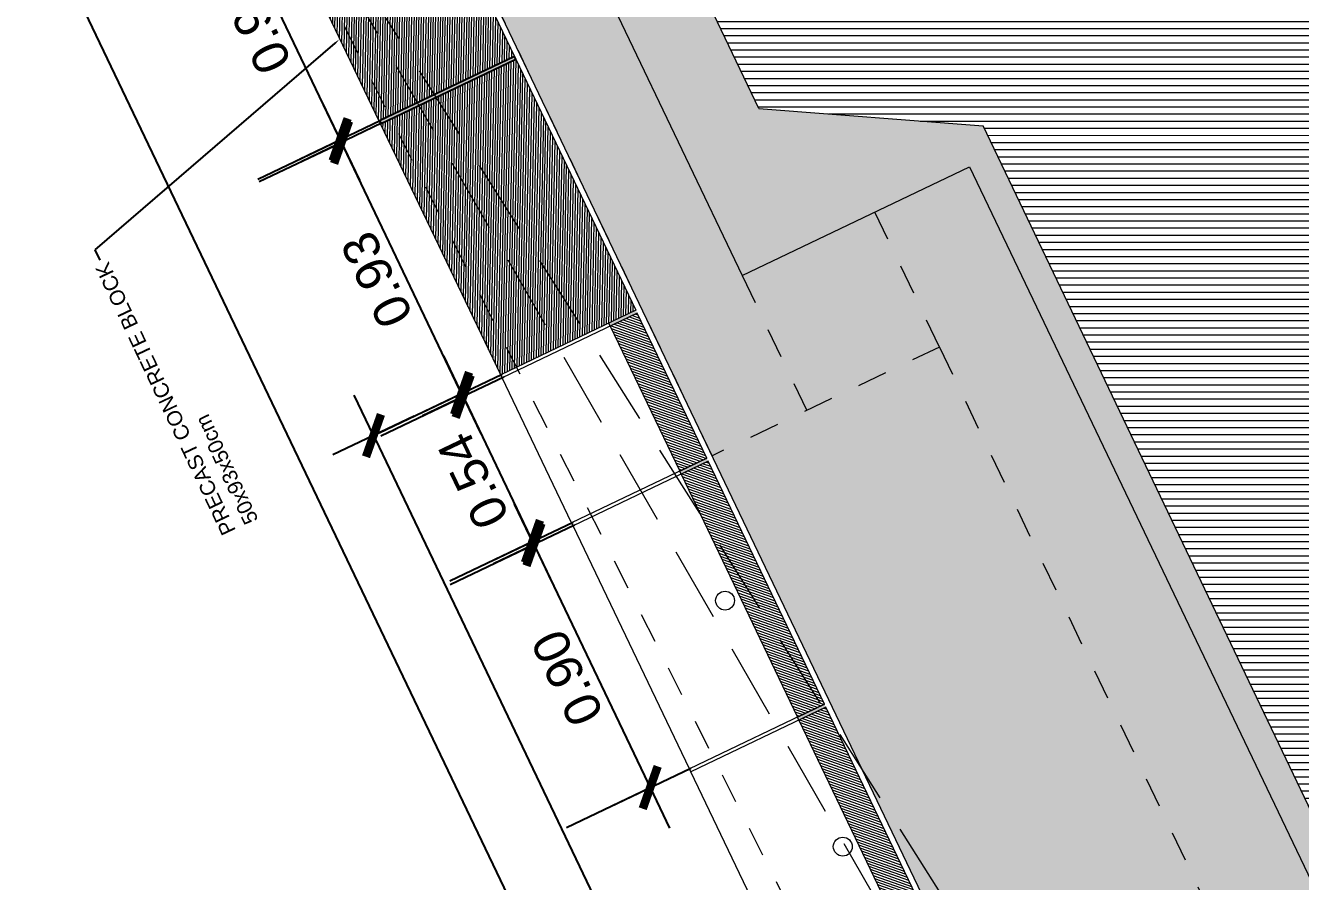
# Model space of a CAD drawing. Header units: metres. Extents: x 678805 to 1359287, y 2747329 to 5497370.
# Drawn here: x 679419.195 to 679423.453, y 2747428.127 to 2747430.988 of the extents above; entities that cross this region are included whole.
import ezdxf
from ezdxf import colors
from ezdxf.entities.mleader import LeaderData, LeaderLine
from ezdxf.math import Vec2, Vec3

# ---------------------------------------------------------------- set-up
doc = ezdxf.new("R2010")
doc.units = ezdxf.units.M
doc.linetypes.add('XREF_MON_WATERFEATURE$0$HIDDEN', pattern=[0.375, 0.25, -0.125])
doc.linetypes.add('XREF_MON_WATERFEATURE$0$TRAZOS2', pattern=[9.524999999999999, 6.35, -3.175])
doc.layers.add('02-L-Waterfeatures 01', color=7, linetype='Continuous', true_color=0x4da6ff)
doc.layers.add('XREF_MON_WATERFEATURE$0$01-TX-Dimensions_1-50', color=7, linetype='Continuous', true_color=0x3f5f7f)
doc.layers.add('XREF_MON_WATERFEATURE$0$-aux', color=50, linetype='Continuous', plot=False)
doc.layers.add('XREF_MON_WATERFEATURE$0$01-TX', color=7, linetype='Continuous')
doc.layers.add('XREF_MON_WATERFEATURE$0$COTAUX', color=7, linetype='Continuous')
for name, color, linetype, lineweight, true_color in [('XREF_MON_WATERFEATURE$0$02-L-projecció', 7, 'Continuous', 5, 0x636363), ('XREF_MON_WATERFEATURE$0$02-L-projecció 2', 7, 'Continuous', 5, 0x636363), ('XREF_MON_WATERFEATURE$0$3-TR D formigó', 7, 'Continuous', 5, 0x666666), ('XREF_MON_WATERFEATURE$0$3-TR tot_u', 7, 'Continuous', 5, 0x787878)]:
    doc.layers.add(name, color=color, linetype=linetype, lineweight=lineweight, true_color=true_color)
doc.layers.add('XREF_MON_WATERFEATURE$0$02-L-seccionat', color=6, linetype='Continuous', lineweight=5)
doc.layers.add('XREF_MON_WATERFEATURE$0$3-TR terra compactada', color=45, linetype='Continuous', lineweight=0)
doc.styles.add('XREF_MON_WATERFEATURE$0$Standard', font='arial.ttf')
doc.dimstyles.new('XREF_MON_WATERFEATURE$0$E50', dxfattribs={"dimscale": 0.03, "dimtxt": 4, "dimasz": 0.5, "dimexe": 0.1, "dimexo": 15, "dimgap": 1, "dimtad": 1, "dimzin": 0, "dimdsep": 46, "dimtxsty": 'XREF_MON_WATERFEATURE$0$Standard', "dimblk1": 'XREF_MON_WATERFEATURE$0$LINCOT200', "dimblk2": 'XREF_MON_WATERFEATURE$0$LINCOT200', "dimsah": 1, "dimcen": 0.1, "dimdle": 0.1, "dimclrt": 256, "dimadec": 0, "dimazin": 0, "dimtfac": 0.01538461538461539, "dimtofl": 0, "dimtmove": 0, "dimatfit": 3, "dimldrblk": 'XREF_MON_WATERFEATURE$0$LINCOT200', "dimfxl": 1, "dimtolj": 1, "dimtzin": 0, "dimarcsym": 0})

# ---------------------------------------------------------------- blocks, each defined once
blk = doc.blocks.new('XREF_MON_WATERFEATURE$0$Long section P1')
at = {"layer": 'XREF_MON_WATERFEATURE$0$3-TR D formigó'}
h = blk.add_hatch(dxfattribs=at)
h.set_pattern_fill('_USER', color=256, scale=0.007999999999999997, angle=45.00369072608052, pattern_type=0)
h.set_pattern_definition([(153.2802747297609, (0.9859882984310389, 6.743982388172299), (-0.003597012270118467, -0.007145733183419121), [])])
h.paths.add_polyline_path([(27.17510962532833, 6.804863154888153), (28.10510962642729, 6.804863154422492), (28.10510962735862, 6.304452505428344), (27.17510962765664, 6.304452505428344)])
h = blk.add_hatch(color=256, dxfattribs=at)
h.dxf.hatch_style = 1
h.paths.add_polyline_path([(28.1151096271351, 6.804452502168715), (28.10510962735862, 6.804452501703054), (28.10510963015258, 6.304021812276915), (28.1151096294634, 6.304021812509745)])
h = blk.add_hatch(dxfattribs=at)
h.set_pattern_fill('_USER', color=256, scale=0.007999999999999997, angle=45.00369072608052, pattern_type=0)
h.set_pattern_definition([(153.2802747297609, (1.92598829837516, 6.743982388172299), (-0.003597012270118467, -0.007145733183419121), [])])
h.paths.add_polyline_path([(28.11510962666944, 6.804863154422492), (29.0451096277684, 6.804863154655322), (29.04510962823406, 6.304452505428344), (28.11510962806642, 6.304452505195513)])
h = blk.add_hatch(dxfattribs=at)
h.set_pattern_fill('_USER', color=256, scale=0.007999999999999997, angle=45.00369072608052, pattern_type=0)
h.set_pattern_definition([(45.00369072608051, (15.73540446441621, 0.6952112559229136), (-0.005657218625843431, 0.005656489849669155), [])])
h.paths.add_polyline_path([(24.80424042930827, 6.304559260141104), (25.70424042921513, 6.304559260141104), (25.70424042921513, 6.404559285612777), (24.8042404288426, 6.404559286311269)])
h = blk.add_hatch(color=256, dxfattribs=at)
h.dxf.hatch_style = 1
h.paths.add_polyline_path([(25.71544042928144, 6.404559285845608), (25.70424042921513, 6.404559285612777), (25.70424042921513, 6.304559258744121), (25.71544042881578, 6.304559259675443)])
h = blk.add_hatch(dxfattribs=at)
h.set_pattern_fill('_USER', color=256, scale=0.007999999999999997, angle=45.00369072608052, pattern_type=0)
h.set_pattern_definition([(45.00369072608051, (16.64660446438938, 0.6952112554572523), (-0.005657218625843431, 0.005656489849669155), [])])
h.paths.add_polyline_path([(25.71544042881578, 6.304559260141104), (26.61544042918831, 6.304559259908274), (26.61544042918831, 6.404559285845608), (25.71544042928144, 6.404559285845608)])
h = blk.add_hatch(color=256, dxfattribs=at)
h.dxf.hatch_style = 1
h.paths.add_polyline_path([(26.62664042925462, 6.404559286311269), (26.61544042918831, 6.404559285845608), (26.61544042918831, 6.304559258744121), (26.6266404283233, 6.304559259675443)])
h = blk.add_hatch(dxfattribs=at)
h.set_pattern_fill('_USER', color=256, scale=0.007999999999999997, angle=45.00369072608052, pattern_type=0)
h.set_pattern_definition([(45.00369072608051, (17.55780446436256, 0.6952112559229136), (-0.005657218625843431, 0.005656489849669155), [])])
h.paths.add_polyline_path([(27.16390962526202, 6.304559260141104), (27.16390962619334, 6.404559285845608), (26.62664042925462, 6.404559286311269), (26.62664042925462, 6.304559259675443)])
h = blk.add_hatch(color=256, dxfattribs=at)
h.dxf.hatch_style = 1
h.paths.add_polyline_path([(27.17510962532833, 6.404452504590154), (27.16390962619334, 6.404452504124492), (27.16390962526202, 6.304452477721497), (27.17510962486267, 6.30445247865282)])
h = blk.add_hatch(dxfattribs=at)
h.set_pattern_fill('ANSI33', color=256, scale=0.007999999999999997)
h.set_pattern_definition([(45, (0.9324492402374744, 4.456153837032616), (-0.0359210244842766, 0.0359210244842766), []), (45, (0.9683702802285552, 4.456153837498277), (-0.0359210244842766, 0.0359210244842766), [0.02539999999999999, -0.01269999999999999])])
h.paths.add_polyline_path([(27.23019151343033, 4.99273471115157), (27.60592488572001, 5.643524000653997), (29.93329225039826, 5.643679985338346), (29.92875551243059, 5.934452500880303), (27.12664042785764, 5.934452504268847), (27.12664042878896, 5.092734711244702), (21.65944042894989, 5.092734711244702), (21.65944042988122, 4.441945421742275), (16.1922404281795, 4.441945421975106), (16.1922404281795, 3.87016289960593), (10.72504042787477, 3.87016289960593), (10.71988787036389, 3.770163531182334), (16.2922404287383, 3.770156301558018), (16.62236303137615, 4.341945421649143), (21.76299151498824, 4.341945421881974), (22.13872488681227, 4.992734710918739)])
at = {"layer": 'XREF_MON_WATERFEATURE$0$3-TR terra compactada'}
h = blk.add_hatch(dxfattribs=at)
h.set_pattern_fill('LINE', color=256, scale=0.007499999999999999, angle=-115.5575462492015, style=0)
h.set_pattern_definition([(244.4424537507984, (1.000000000465661, 2.499999999534339), (0.02148250488440889, -0.01027312708679047), [])])
h.paths.add_polyline_path([(10.71988786989823, 5.267380715497664), (10.46988786989823, 5.267380715497664), (3.121245155110955, 2.93497429555282), (3.121245155110955, 2.301979742245749), (2.170754761900753, 2.301979742478579), (2.170754756778479, 2.684450435684994), (1.84492399264127, 2.687072572764009), (0, 2.722765030805022), (-4.656612873077393e-10, 0), (34.51064929459244, 0), (34.51531785260886, 6.56265344331041), (29.9232946918346, 6.482318322639912), (29.93329225039854, 5.643679985320427), (27.60592488572001, 5.643524000653997), (27.23019151389599, 4.99273470765911), (22.13872488681227, 4.992734710918739), (21.76299151498824, 4.341945421881974), (16.62236303137615, 4.341945421649143), (16.2922404287383, 3.770156301558018), (10.71988787036389, 3.770163531182334)])
at = {"layer": 'XREF_MON_WATERFEATURE$0$3-TR tot_u'}
h = blk.add_hatch(dxfattribs=at)
h.set_pattern_fill('AR-CONC', color=256, scale=0.001, angle=90.26570526823643)
h.set_pattern_definition([(140.2657052682364, (0, 0), (0.01509404820416395, 0.1822566261451429), [0.01904999999999999, -0.20955]), (85.26570526823643, (0, 0), (-0.1908913524536957, -0.03612905236550715), [0.01523999999999999, -0.1676405841699999]), (190.7171499682364, (0.001257834024727345, 0.01518800295889378), (-0.1757972964594494, 0.1461275733350754), [0.0161900088, -0.1780902445999999]), (136.4499052682364, (-0.05079945363104343, -0.0002355808392167091), (0.04078476980641642, 0.2712710937435791), [0.02857499999999999, -0.3143249999999999]), (186.9012628782364, (-0.04740075068548322, 0.02237032353878021), (-0.2485244055850191, 0.2362541636179226), [0.02428502314, -0.26713560816]), (81.44985643823651, (-0.05079945363104343, -0.0002355808392167091), (-0.2485244055728928, 0.236254163631453), [0.02285996707, -0.25145973192]), (111.2657052682364, (-0.03821738064289093, 0.02522304141893983), (0.1015609996681333, 0.1520870071589396), [0.01904999999999999, -0.20955]), (56.26570526823645, (-0.03821738064289093, 0.02522304141893983), (-0.1844725872360155, 0.06094720773432244), [0.01524, -0.16764]), (161.7171502682364, (-0.02975396392866969, 0.0378969581797719), (-0.08291158851697789, 0.2130342145507936), [0.0161900088, -0.1780899375999999]), (127.7657052682364, (0, 0), (-0.08456845279953114, 0.002696453221080187), [0, -0.165608, 0, -0.17018, 0, -0.168275]), (97.76570526823639, (0, 0), (-0.1004893681048352, 0.06635436509206397), [0, -0.09702799999999996, 0, -0.1617979999999999, 0, -0.06413499999999998]), (57.76570526823641, (0.0002626720815896988, -0.05664139124564826), (0.005099892512198945, 0.1356157037433498), [0, -0.06349999999999995, 0, -0.1981199999999999, 0, -0.2628899999999998]), (47.76570526823642, (0.000380463432520628, -0.08204111782833934), (-0.02611315413537123, 0.1480096753778696), [0, -0.08254999999999997, 0, -0.1315719999999999, 0, -0.1866899999999999])])
h.paths.add_polyline_path([(21.15944042848423, 6.284452497027814), (15.6922404281795, 6.284452489111573), (15.69224042864516, 4.791945421602577), (21.15944042894989, 4.791945422068238), (21.15944042894989, 5.442734710872173)])
h.paths.add_polyline_path([(16.1922404281795, 4.441945421975106), (15.69224042911083, 4.441945421975106), (15.69224042864516, 4.220162899233401), (16.19224042864516, 4.220162899233401)])
h.paths.add_polyline_path([(21.65944042894989, 4.791945422068238), (21.15944042894989, 4.791945422068238), (15.69224042864516, 4.791945421602577), (15.69224042911083, 4.441945421975106), (16.1922404281795, 4.441945421975106), (21.65944042988122, 4.441945421742275)])
h.paths.add_polyline_path([(21.65944042894989, 5.092734711244702), (21.15944042988122, 5.092734711244702), (21.15944042894989, 4.791945422068238), (21.65944042894989, 4.791945422068238)])
h.paths.add_polyline_path([(27.12664042878896, 5.092734711244702), (27.12664042878896, 5.442734711803496), (21.15944042894989, 5.442734710872173), (21.15944042988122, 5.092734711244702)])
h.paths.add_polyline_path([(27.12664042785764, 5.442734711570665), (27.12664042808866, 5.934452500646562), (29.92875551190955, 5.934452498189341), (29.923294685781, 6.284452503779903), (21.15944042848423, 6.284452497027814), (21.15944042894989, 5.442734710872173)])
at = {"layer": 'XREF_MON_WATERFEATURE$0$-aux'}
blk.add_lwpolyline([(28.1151096271351, 6.804452502168715), (28.10510962735862, 6.804452501703054), (28.10510963015258, 6.304021812276915), (28.1151096294634, 6.304021812509745)], close=True, dxfattribs=at)
at = {"layer": 'XREF_MON_WATERFEATURE$0$02-L-projecció', "linetype": 'XREF_MON_WATERFEATURE$0$TRAZOS2', "ltscale": 0.01}
for points in [[(36.04808124760166, 6.934192469110712), (13.86983875045553, 6.465161581523716)], [(26.6266404427588, 5.442734711105004), (26.6266404427588, 6.284452504478395), (29.923294685781, 6.284452503779903)], [(27.12664042780226, 5.934452500646562), (26.6266404138878, 5.934452503919601)], [(26.62664044136181, 5.442734714830294), (21.15944042894989, 5.442734710872173), (21.15944042894989, 4.791945422068238), (15.69224042864516, 4.791945421602577), (15.69224042864516, 4.220162899233401), (11.16988787055016, 4.220162899699062), (11.16988786961883, 5.582215396687388)], [(26.6266404427588, 5.442734711105004), (27.1266404427588, 5.442734711105004)]]:
    blk.add_lwpolyline(points, dxfattribs=at)
at = {"layer": 'XREF_MON_WATERFEATURE$0$02-L-projecció'}
for points in [[(24.8042404288426, 6.804559285752475), (25.70424042874947, 6.804559285752475)], [(25.71544042928144, 6.804559285519645), (26.61544042918831, 6.804559285752475)], [(26.62664042925462, 6.804559286218137), (27.16390962572768, 6.804452504497021)], [(27.60592488572001, 5.643524000653997), (27.23019151389599, 4.99273471115157)], [(27.60592488572001, 5.643524000653997), (29.93329225039854, 5.643679985320427)], [(10.71988787036389, 3.87016289960593), (10.71988787036389, 3.770163531182334), (16.2922404287383, 3.770156301558018), (16.62236303137615, 4.341945421649143), (21.76299151498824, 4.341945421881974), (22.13872488681227, 4.992734710918739), (27.23019151389599, 4.992734710918739)]]:
    blk.add_lwpolyline(points, dxfattribs=at)
for centre in [(25.25984042929485, 6.454559287521988), (26.17104042926803, 6.454559287289158)]:
    blk.add_circle(centre, 0.03149999999999999, dxfattribs=at)
at = {"layer": 'XREF_MON_WATERFEATURE$0$02-L-projecció 2', "linetype": 'XREF_MON_WATERFEATURE$0$HIDDEN'}
for points in [[(10.32010414497927, 5.590077582746744), (12.0698873908259, 5.601199615281075), (15.29524358967319, 5.684452505782247), (29.95956068858504, 6.804452505428344)], [(11.16988787008449, 4.647635691799223), (15.29958445904776, 5.07452964130789), (29.74844286032021, 6.794452506583184)]]:
    blk.add_lwpolyline(points, dxfattribs=at)
at = {"layer": 'XREF_MON_WATERFEATURE$0$02-L-projecció 2'}
for points in [[(25.70424042921513, 6.304559258744121), (25.70424042874947, 6.804559285752475)], [(25.70424042874947, 6.804559285752475), (25.71544042928144, 6.804559285519645)], [(25.71544042881578, 6.304559260141104), (25.71544042928144, 6.804559285519645)], [(26.61544042918831, 6.304559258744121), (26.61544042918831, 6.804559285752475)], [(26.61544042918831, 6.804559285752475), (26.62664042925462, 6.804559286218137)], [(26.62664042925462, 6.304559259675443), (26.62664042925462, 6.804559286218137)], [(27.16390962526202, 6.304452477488667), (27.16390962572768, 6.804452504497021)], [(27.16390962572768, 6.804452504497021), (27.17510962579399, 6.804452504497021)], [(27.17510962579399, 6.304452478885651), (27.17510962579399, 6.804452504497021)], [(25.70424042921513, 6.404559285612777), (25.71544042928144, 6.404559285845608)], [(26.61544042918831, 6.404559285845608), (26.62664042925462, 6.404559286311269)], [(27.16390962619334, 6.404452504124492), (27.17510962532833, 6.404452504590154)]]:
    blk.add_lwpolyline(points, dxfattribs=at)
at = {"layer": 'XREF_MON_WATERFEATURE$0$02-L-seccionat'}
for points in [[(27.17510962532833, 6.804863154888153), (28.10510962642729, 6.804863154422492), (28.10510962735862, 6.304452505428344), (27.17510962765664, 6.304452505428344)], [(28.11510962666944, 6.804863154422492), (29.0451096277684, 6.804863154655322), (29.04510962823406, 6.304452505428344), (28.11510962806642, 6.304452505195513)]]:
    blk.add_lwpolyline(points, close=True, dxfattribs=at)
for points in [[(24.80424042930827, 6.304559260141104), (25.70424042921513, 6.304559260141104), (25.70424042921513, 6.404559285612777), (24.8042404288426, 6.404559286311269), (24.80424042930827, 6.304559260141104)], [(25.71544042881578, 6.304559260141104), (26.61544042918831, 6.304559259908274), (26.61544042918831, 6.404559285845608), (25.71544042928144, 6.404559285845608), (25.71544042881578, 6.304559260141104)], [(26.62664042925462, 6.304559259675443), (27.16390962526202, 6.304559260141104), (27.16390962619334, 6.404559285845608), (26.62664042925462, 6.404559286311269), (26.62664042925462, 6.304559259675443)], [(13.87002394301817, 6.284452486317605), (29.92329468904063, 6.284452509600669)], [(29.92875551190955, 5.934452498189341), (27.1266404273366, 5.934452500413732), (27.12664042878896, 5.092734711244702), (21.65944042894989, 5.092734711244702), (21.65944042988122, 4.441945421742275), (16.1922404281795, 4.441945421975106), (16.1922404281795, 3.87016289960593), (10.71988787036389, 3.87016289960593), (10.71988787036389, 5.267380715497664)]]:
    blk.add_lwpolyline(points, dxfattribs=at)
blk = doc.blocks.new('XREF_MON_WATERFEATURE$0$LINCOT200')
for p, q in [((0, -9.999961704014428), (0, 10.00003829598555)), ((3.694822225952521e-13, 3.829598557558711e-05), (10.00000000000051, 3.829598557558711e-05))]:
    blk.add_line(p, q)
at = {"const_width": 1.875}
blk.add_lwpolyline([(3.535533801624467, -3.535495714255788), (-3.535533950636761, 3.535572157214077)], dxfattribs=at)
at = {"layer": 'XREF_MON_WATERFEATURE$0$COTAUX'}
blk.add_line((0, 0), (-1.249999999999915, 0), dxfattribs=at)
blk = doc.blocks.new('*D687')
at = {"layer": 'DEFPOINTS', "color": 0, "transparency": 16777216}
for p in [(679419.6009857001, 2747432.290703478), (679418.9432818223, 2747431.976183051), (679426.5223057736, 2747417.817011632)]:
    blk.add_point(p, dxfattribs=at)
at = {"layer": 'XREF_MON_WATERFEATURE$0$01-TX-Dimensions_1-50', "color": 0, "lineweight": -2, "transparency": 16777216}
for p, q in [((679419.1950172283, 2747432.096565384), (679418.9405753658, 2747431.974888797)), ((679425.8582453345, 2747417.516078342), (679418.9497530921, 2747431.962650768)), ((679426.1163373014, 2747417.622873538), (679425.8620101479, 2747417.501251806))]:
    blk.add_line(p, q, dxfattribs=at)
at = {"layer": 'XREF_MON_WATERFEATURE$0$01-TX-Dimensions_1-50', "color": 0, "lineweight": -2, "transparency": 16777216, "xscale": 0.015, "yscale": 0.015, "zscale": 0.015}
for p, rotation in [((679418.9432818223, 2747431.976183051), 115.5575828872426), ((679425.8647166044, 2747417.502546059), 295.5575828872426)]:
    blk.add_blockref('XREF_MON_WATERFEATURE$0$LINCOT200', p, dxfattribs=dict(at, rotation=rotation))
at = {"layer": 'XREF_MON_WATERFEATURE$0$01-TX-Dimensions_1-50', "transparency": 16777216, "insert": (679422.3216609056, 2747424.699989571), "char_height": 0.12, "attachment_point": 5, "rotation": 115.55758288724267, "style": 'XREF_MON_WATERFEATURE$0$Standard'}
blk.add_mtext('\\A1;16.04', dxfattribs=at)
blk = doc.blocks.new('*D688')
at = {"layer": 'DEFPOINTS', "color": 0, "transparency": 16777216}
for p in [(679420.7822699085, 2747429.820435264), (679426.4791388845, 2747417.907279315), (679426.0541481902, 2747417.704044608)]:
    blk.add_point(p, dxfattribs=at)
at = {"layer": 'XREF_MON_WATERFEATURE$0$01-TX-Dimensions_1-50', "color": 0, "lineweight": -2, "transparency": 16777216}
for p, q in [((679420.3763014363, 2747429.626297169), (679420.3544761288, 2747429.615860094)), ((679420.3636538553, 2747429.603622066), (679426.0476769203, 2747417.717576891)), ((679426.0731704123, 2747417.713141222), (679426.0514417335, 2747417.702750355))]:
    blk.add_line(p, q, dxfattribs=at)
at = {"layer": 'XREF_MON_WATERFEATURE$0$01-TX-Dimensions_1-50', "color": 0, "lineweight": -2, "transparency": 16777216, "xscale": 0.015, "yscale": 0.015, "zscale": 0.015}
for p, rotation in [((679420.3571825855, 2747429.617154348), 115.5575828872426), ((679426.0541481902, 2747417.704044608), 295.5575828872426)]:
    blk.add_blockref('XREF_MON_WATERFEATURE$0$LINCOT200', p, dxfattribs=dict(at, rotation=rotation))
at = {"layer": 'XREF_MON_WATERFEATURE$0$01-TX-Dimensions_1-50', "transparency": 16777216, "insert": (679423.1232901571, 2747423.621206838), "char_height": 0.12, "attachment_point": 5, "rotation": 115.55758288724267, "style": 'XREF_MON_WATERFEATURE$0$Standard'}
blk.add_mtext('\\A1;13.21', dxfattribs=at)
blk = doc.blocks.new('*D716')
at = {"layer": 'DEFPOINTS', "color": 0, "transparency": 16777216}
for p in [(679420.7874722563, 2747429.810508322), (679421.0187930559, 2747429.325586523), (679420.8880574844, 2747429.263222123)]:
    blk.add_point(p, dxfattribs=at)
at = {"layer": 'XREF_MON_WATERFEATURE$0$01-TX-Dimensions_1-50', "color": 0, "lineweight": -2, "transparency": 16777216}
for p, q in [((679420.3813170042, 2747429.616761294), (679420.6540289832, 2747429.746852276)), ((679420.6631949191, 2747429.734605414), (679420.88159925, 2747429.276760631)), ((679420.6126378038, 2747429.131839494), (679420.8853497828, 2747429.261930476))]:
    blk.add_line(p, q, dxfattribs=at)
at = {"layer": 'XREF_MON_WATERFEATURE$0$01-TX-Dimensions_1-50', "color": 0, "lineweight": -2, "transparency": 16777216, "xscale": 0.015, "yscale": 0.015, "zscale": 0.015}
for p, rotation in [((679420.6567366848, 2747429.748143923), 115.5024030585881), ((679420.8880574844, 2747429.263222123), 295.5024030585881)]:
    blk.add_blockref('XREF_MON_WATERFEATURE$0$LINCOT200', p, dxfattribs=dict(at, rotation=rotation))
at = {"layer": 'XREF_MON_WATERFEATURE$0$01-TX-Dimensions_1-50', "transparency": 16777216, "insert": (679420.6900208943, 2747429.466387354), "char_height": 0.12, "attachment_point": 5, "rotation": 115.50240305858811, "style": 'XREF_MON_WATERFEATURE$0$Standard'}
blk.add_mtext('\\A1;0.54', dxfattribs=at)
blk = doc.blocks.new('*D712')
at = {"layer": 'DEFPOINTS', "color": 0, "transparency": 16777216}
for p in [(679421.0191806417, 2747429.313357113), (679421.4074568303, 2747428.501420169), (679421.2812164029, 2747428.441050762)]:
    blk.add_point(p, dxfattribs=at)
at = {"layer": 'XREF_MON_WATERFEATURE$0$01-TX-Dimensions_1-50', "color": 0, "lineweight": -2, "transparency": 16777216}
for p, q in [((679420.6132121696, 2747429.119219019), (679420.8902337577, 2747429.251693452)), ((679420.8994114842, 2747429.239455424), (679421.274745133, 2747428.454583045)), ((679421.0014883581, 2747428.307282075), (679421.2785099462, 2747428.439756508))]:
    blk.add_line(p, q, dxfattribs=at)
at = {"layer": 'XREF_MON_WATERFEATURE$0$01-TX-Dimensions_1-50', "color": 0, "lineweight": -2, "transparency": 16777216, "xscale": 0.015, "yscale": 0.015, "zscale": 0.015}
for p, rotation in [((679420.8929402144, 2747429.252987706), 115.5575828797849), ((679421.2812164029, 2747428.441050762), 295.5575828797849)]:
    blk.add_blockref('XREF_MON_WATERFEATURE$0$LINCOT200', p, dxfattribs=dict(at, rotation=rotation))
at = {"layer": 'XREF_MON_WATERFEATURE$0$01-TX-Dimensions_1-50', "transparency": 16777216, "insert": (679421.004740001, 2747428.80764425), "char_height": 0.12, "attachment_point": 5, "rotation": 115.55758287978493, "style": 'XREF_MON_WATERFEATURE$0$Standard'}
blk.add_mtext('\\A1;0.90', dxfattribs=at)
blk = doc.blocks.new('*D714')
at = {"layer": 'DEFPOINTS', "color": 0, "transparency": 16777216}
for p in [(679420.3814216501, 2747430.659613938), (679420.2505315605, 2747430.597092015), (679420.7822699086, 2747429.820435263)]:
    blk.add_point(p, dxfattribs=at)
at = {"layer": 'XREF_MON_WATERFEATURE$0$01-TX-Dimensions_1-50', "color": 0, "lineweight": -2, "transparency": 16777216}
for p, q in [((679419.9753674937, 2747430.465655122), (679420.2478245329, 2747430.595798956)), ((679420.6449145251, 2747429.771448479), (679420.2569968544, 2747430.583556876)), ((679420.3762157522, 2747429.626476448), (679420.6486727914, 2747429.756620281))]:
    blk.add_line(p, q, dxfattribs=at)
at = {"layer": 'XREF_MON_WATERFEATURE$0$01-TX-Dimensions_1-50', "color": 0, "lineweight": -2, "transparency": 16777216, "xscale": 0.015, "yscale": 0.015, "zscale": 0.015}
for p, rotation in [((679420.2505315605, 2747430.597092015), 115.5322832723747), ((679420.651379819, 2747429.75791334), 295.5322832723746)]:
    blk.add_blockref('XREF_MON_WATERFEATURE$0$LINCOT200', p, dxfattribs=dict(at, rotation=rotation))
at = {"layer": 'XREF_MON_WATERFEATURE$0$01-TX-Dimensions_1-50', "transparency": 16777216, "insert": (679420.368563073, 2747430.138146414), "char_height": 0.12, "attachment_point": 5, "rotation": 115.53228327237464, "style": 'XREF_MON_WATERFEATURE$0$Standard'}
blk.add_mtext('\\A1;0.93', dxfattribs=at)
blk = doc.blocks.new('*D713')
at = {"layer": 'DEFPOINTS', "color": 0, "transparency": 16777216}
for p in [(679419.9758887405, 2747431.507636967), (679419.8450146436, 2747431.445122683), (679420.3767369995, 2747430.668458295)]:
    blk.add_point(p, dxfattribs=at)
at = {"layer": 'XREF_MON_WATERFEATURE$0$01-TX-Dimensions_1-50', "color": 0, "lineweight": -2, "transparency": 16777216}
for p, q in [((679419.5698345844, 2747431.313678151), (679419.842307616, 2747431.443829624)), ((679420.2393976087, 2747430.61947915), (679419.8514799376, 2747431.431587545)), ((679419.9706828434, 2747430.474499479), (679420.243155875, 2747430.604650952))]:
    blk.add_line(p, q, dxfattribs=at)
at = {"layer": 'XREF_MON_WATERFEATURE$0$01-TX-Dimensions_1-50', "color": 0, "lineweight": -2, "transparency": 16777216, "xscale": 0.015, "yscale": 0.015, "zscale": 0.015}
for p, rotation in [((679419.8450146436, 2747431.445122683), 115.5322833418294), ((679420.2458629026, 2747430.605944011), 295.5322833418294)]:
    blk.add_blockref('XREF_MON_WATERFEATURE$0$LINCOT200', p, dxfattribs=dict(at, rotation=rotation))
at = {"layer": 'XREF_MON_WATERFEATURE$0$01-TX-Dimensions_1-50', "transparency": 16777216, "insert": (679419.9630461569, 2747430.986177084), "char_height": 0.12, "attachment_point": 5, "rotation": 115.53228334182941, "style": 'XREF_MON_WATERFEATURE$0$Standard'}
blk.add_mtext('\\A1;0.93', dxfattribs=at)
blk = doc.blocks.new('XREF_MON_WATERFEATURE')
at = {"rotation": 115.5575828872244}
blk.add_blockref('XREF_MON_WATERFEATURE$0$Long section P1', (679438.644752539, 2747408.239914611), dxfattribs=at)
at = {"layer": 'XREF_MON_WATERFEATURE$0$01-TX-Dimensions_1-50'}
for base, p1, p2, picture, middle in [((679418.9432818223, 2747431.976183051), (679426.5223057733, 2747417.817011632), (679419.6009857001, 2747432.290703478), '*D687', (679422.4039992131, 2747424.739364555)), ((679426.0541481902, 2747417.704044608), (679420.7822699083, 2747429.820435264), (679426.4791388845, 2747417.907279315), '*D688', (679423.2056653876, 2747423.660599479))]:
    dim = blk.add_linear_dim(base=base, p1=p1, p2=p2, angle=115.5575828872425, dimstyle='XREF_MON_WATERFEATURE$0$E50', dxfattribs=at)
    dim.commit()
    dim.dimension.update_dxf_attribs({"geometry": picture, "text_midpoint": middle, "dimtype": 128})
for p1, p2, distance, picture, middle in [((679420.3767369993, 2747430.668458295), (679419.9758887403, 2747431.507636968), 0.14503815020231278, '*D713', (679419.9630461569, 2747430.986177084)), ((679420.7822699085, 2747429.820435263), (679420.3814216501, 2747430.659613937), 0.1450558729103275, '*D714', (679420.368563073, 2747430.138146414)), ((679421.0191806416, 2747429.313357113), (679421.4074568301, 2747428.501420169), -0.1399325223483149, '*D712', (679421.004740001, 2747428.80764425))]:
    dim = blk.add_aligned_dim(p1=p1, p2=p2, distance=distance, dimstyle='XREF_MON_WATERFEATURE$0$E50', override={"dimtad": 4}, dxfattribs=at)
    dim.commit()
    dim.dimension.update_dxf_attribs({"geometry": picture, "text_midpoint": middle})
dim = blk.add_linear_dim(base=(679420.8880574844, 2747429.263222123), p1=(679420.7874722563, 2747429.810508322), p2=(679421.0187930558, 2747429.325586522), angle=295.5024030372074, dimstyle='XREF_MON_WATERFEATURE$0$E50', override={"dimtad": 4}, dxfattribs=at)
dim.commit()
dim.dimension.update_dxf_attribs({"geometry": '*D716', "text_midpoint": (679420.7723970845, 2747429.505683023), "dimtype": 129})
at = {"layer": 'XREF_MON_WATERFEATURE$0$01-TX'}
ml = blk.add_multileader_mtext('Standard', dxfattribs=at)
ml.set_content('PRECAST CONCRETE BLOCK\\P50x93x50cm', color=256, style='XREF_MON_WATERFEATURE$0$Standard')
ml.set_leader_properties()
ml.build(insert=Vec2(0, 0))
ml.multileader.update_dxf_attribs({"dogleg_length": 0.07692307692307693, "arrow_head_size": 0.01923076923076923})
ctx = ml.context
ctx.base_point, ctx.char_height, ctx.arrow_head_size, ctx.landing_gap_size, ctx.plane_origin, ctx.plane_x_axis, ctx.plane_y_axis = Vec3(679419.8846539169, 2747429.271928765), 0.05, 0.01923076923076923, 0.01923076923076923, Vec3(679420.7781710793, 2747429.794204603), Vec3(-0.4281212612115987, 0.9037212986859335), Vec3(-0.9037212986859335, -0.4281212612115987)
notes = []
notes.append((ctx, [(1, (1, 1, 0), (679419.4270462475, 2747430.237892932), (0.4281212612115987, -0.9037212986859335), 0.03846153846153853, [(0, [(679420.2429553362, 2747430.940560399)], 0, [])])]))
ctx.mtext.insert, ctx.mtext.text_direction, ctx.mtext.rotation, ctx.mtext.flow_direction = Vec3(679419.8534270882, 2747429.278415168), Vec3(-0.4281212612115987, 0.9037212986859335), 1.564072090888421, 5
for ctx, leaders in notes:
    for number, flags, end, landing, length, lines in leaders:
        leader = LeaderData()
        leader.index, (leader.has_last_leader_line, leader.has_dogleg_vector, leader.attachment_direction) = number, flags
        leader.last_leader_point, leader.dogleg_vector, leader.dogleg_length = Vec3(end), Vec3(landing), length
        for number, points, colour, breaks in lines:
            line = LeaderLine()
            line.index, line.vertices, line.color, line.breaks = number, Vec3.list(points), colors.encode_raw_color(colour), breaks
            leader.lines.append(line)
        ctx.leaders.append(leader)

msp = doc.modelspace()

# ---------------------------------------------------------------- block references
at = {"layer": '02-L-Waterfeatures 01', "color": 18, "true_color": 0x000000}
msp.add_blockref('XREF_MON_WATERFEATURE', (0, 0), dxfattribs=at)

doc.saveas('drawing.dxf')
